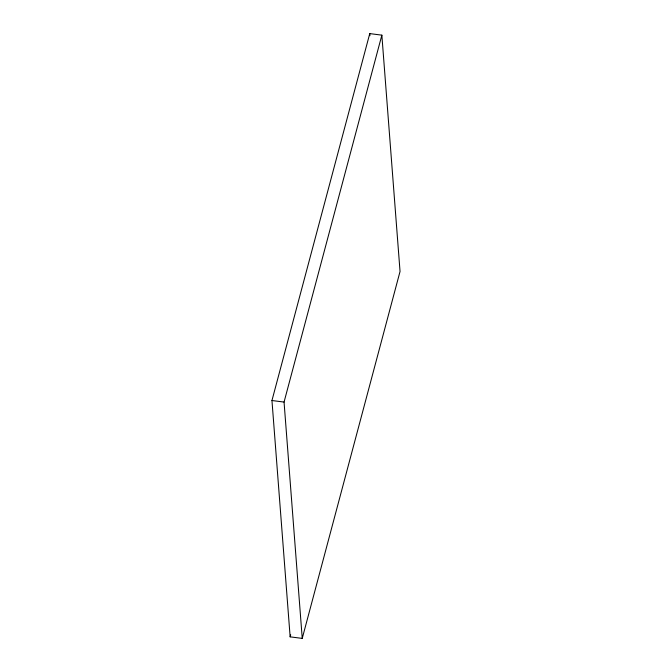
<?xml version="1.0" encoding="UTF-8"?>
<svg xmlns="http://www.w3.org/2000/svg" width="672" height="672" viewBox="0 0 672 672"><rect width="100%" height="100%" fill="white"/><g stroke="black" fill="none" stroke-linecap="round" stroke-linejoin="round"><path stroke-width="1.01" d="M271.958 400.52L369.76 33.6L381.856 35.154L400.042 271.48L302.24 638.4L290.144 636.846L271.958 400.52L284.054 402.074L302.24 638.4M284.054 402.074L381.856 35.154M290.144 636.846L290.682 634.813M369.76 33.6L369.919 35.692"/></g></svg>
